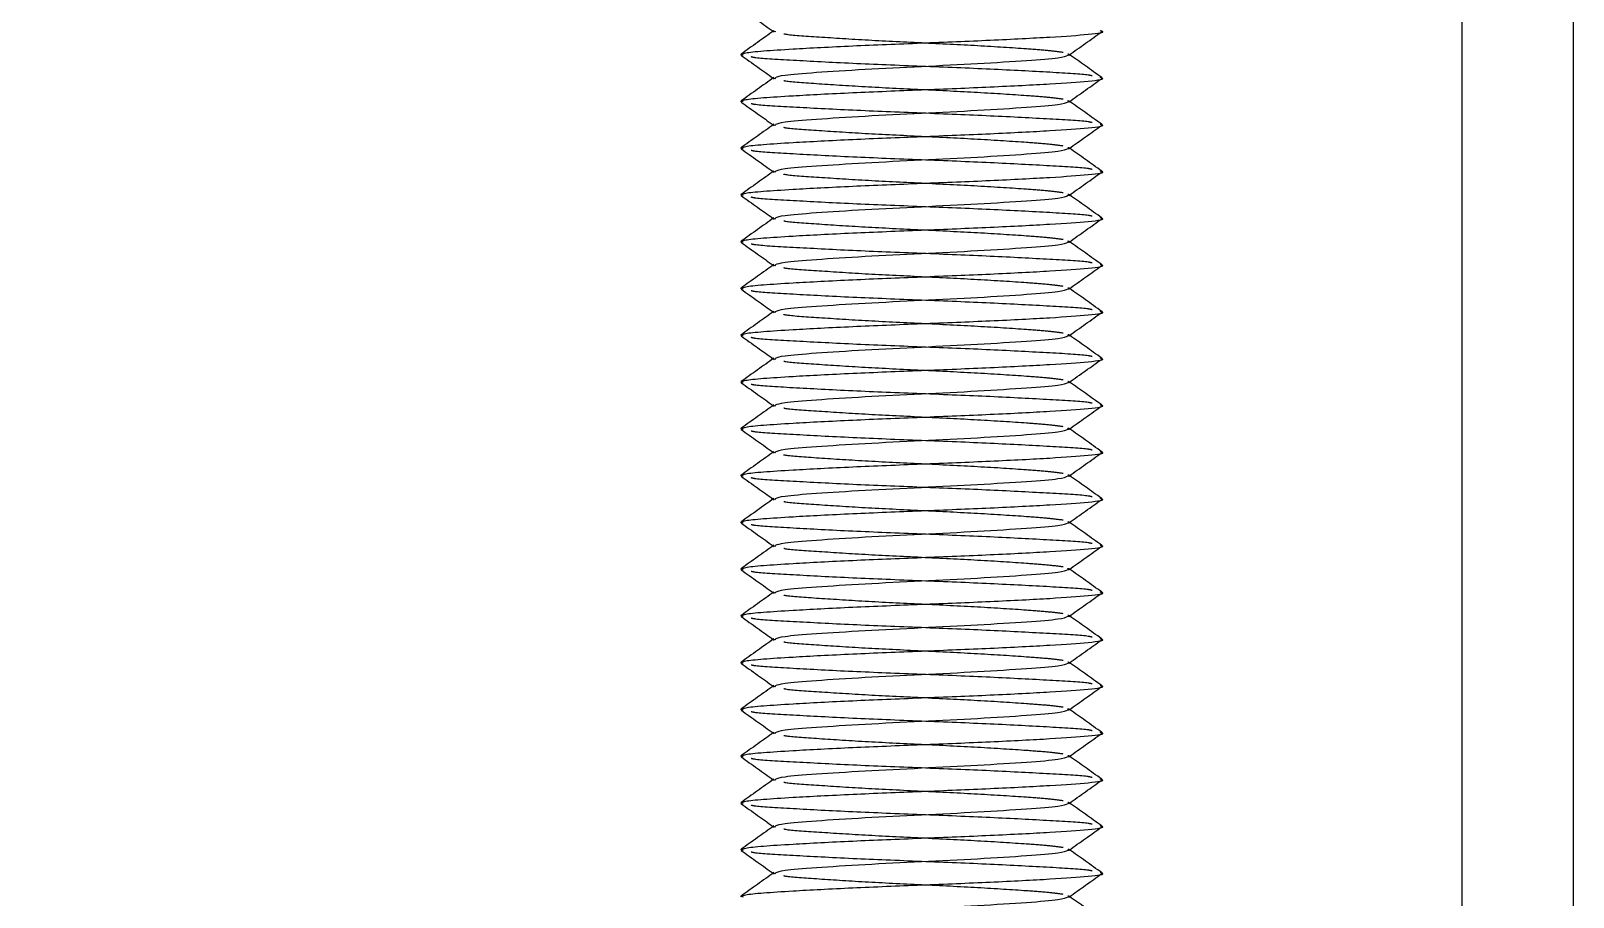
# Model space of a CAD drawing. Header units: metres. Extents: x 0 to 63075, y 0 to 44550.
# Drawn here: x 14254.1 to 14320, y 24867.8 to 24904.9 of the extents above; entities that cross this region are included whole.
import ezdxf

# ---------------------------------------------------------------- set-up
doc = ezdxf.new("R2010")
doc.units = ezdxf.units.M
doc.header["$LTSCALE"] = 75
doc.linetypes.add('HIDDEN2', pattern=[4.7625, 3.175, -1.5875])
for name, color, linetype in [('SDM', 7, 'Continuous'), ('SL1', 8, 'Continuous'), ('SL4', 4, 'Continuous'), ('ST1', 7, 'HIDDEN2')]:
    doc.layers.add(name, color=color, linetype=linetype)

# ---------------------------------------------------------------- blocks, each defined once
blk = doc.blocks.new('A$C29c634ac')
at = {"layer": 'SL1'}
for centre, start_param, end_param in [((6214.183, 2446.586), 4.71239, 6.283185), ((6222.004, 2446.586), 4.712389, 6.283185), ((6222.004, 2446.586), 4.71239, 6.283185), ((6229.827, 2446.586), 4.712389, 7.118354)]:
    blk.add_ellipse(centre, major_axis=(0, -241.3), ratio=0.965926, start_param=start_param, end_param=end_param, dxfattribs=at)
blk = doc.blocks.new('A$Ca53c419a')
at = {"layer": 'SL4'}
for p, q in [((438.046, 526.485), (438.069, 526.592)), ((440.046, 526.485), (440.069, 526.592)), ((442.046, 526.485), (442.069, 526.592)), ((444.046, 526.485), (444.069, 526.592)), ((446.046, 526.485), (446.069, 526.592)), ((448.046, 526.485), (448.069, 526.592)), ((450.046, 526.485), (450.069, 526.592)), ((452.046, 526.485), (452.069, 526.592)), ((454.046, 526.485), (454.069, 526.592)), ((456.046, 526.485), (456.069, 526.592)), ((458.046, 526.485), (458.069, 526.592)), ((460.046, 526.485), (460.069, 526.592)), ((462.046, 526.485), (462.069, 526.592)), ((464.046, 526.485), (464.069, 526.592)), ((466.046, 526.485), (466.069, 526.592)), ((468.046, 526.485), (468.069, 526.592)), ((470.046, 526.485), (470.069, 526.592)), ((472.046, 526.485), (472.069, 526.592)), ((474.046, 526.485), (474.069, 526.592)), ((1004.763, 495.765), (54.76, 495.765))]:
    blk.add_line(p, q, dxfattribs=at)
for points, knots in [([(439.093, 525.169), (438.926, 525.404), (438.591, 525.873), (438.257, 526.342), (438.09, 526.577)], [0, 0, 0, 0, 0.499958, 1, 1, 1, 1]), ([(438.09, 526.534), (438.109, 526.499), (438.159, 526.411), (438.231, 525.682), (438.325, 524.228), (438.448, 521.902), (438.569, 518.864), (438.689, 515.832), (438.825, 513.243), (438.938, 511.611), (439.032, 510.937), (439.082, 511.195), (439.088, 511.229)], [0, 0, 0, 0, 0.055573, 0.142553, 0.229074, 0.356478, 0.480628, 0.604778, 0.732181, 0.854555, 0.980855, 1, 1, 1, 1]), ([(440.045, 526.574), (439.878, 526.339), (439.552, 525.882), (439.227, 525.425), (439.069, 525.203)], [0, 0, 0, 0, 0.514473, 1, 1, 1, 1]), ([(441.093, 525.169), (440.926, 525.404), (440.591, 525.873), (440.257, 526.342), (440.09, 526.577)], [0, 0, 0, 0, 0.4999583, 1, 1, 1, 1]), ([(440.09, 526.534), (440.109, 526.499), (440.159, 526.411), (440.231, 525.682), (440.325, 524.228), (440.448, 521.902), (440.569, 518.864), (440.689, 515.832), (440.825, 513.243), (440.938, 511.611), (441.032, 510.937), (441.082, 511.195), (441.088, 511.229)], [0, 0, 0, 0, 0.055573, 0.142553, 0.229074, 0.356478, 0.480628, 0.604778, 0.732181, 0.854555, 0.980855, 1, 1, 1, 1]), ([(442.045, 526.574), (441.878, 526.339), (441.552, 525.882), (441.227, 525.425), (441.069, 525.203)], [0, 0, 0, 0, 0.514473, 1, 1, 1, 1]), ([(443.093, 525.169), (442.926, 525.404), (442.591, 525.873), (442.257, 526.342), (442.09, 526.577)], [0, 0, 0, 0, 0.499958, 1, 1, 1, 1]), ([(442.09, 526.534), (442.109, 526.499), (442.159, 526.411), (442.231, 525.682), (442.325, 524.228), (442.448, 521.902), (442.569, 518.864), (442.689, 515.832), (442.825, 513.243), (442.938, 511.611), (443.032, 510.937), (443.082, 511.195), (443.088, 511.229)], [0, 0, 0, 0, 0.055573, 0.142553, 0.229074, 0.356478, 0.480628, 0.604778, 0.732181, 0.854555, 0.980855, 1, 1, 1, 1]), ([(444.045, 526.574), (443.878, 526.339), (443.552, 525.882), (443.227, 525.425), (443.069, 525.203)], [0, 0, 0, 0, 0.514473, 1, 1, 1, 1]), ([(445.093, 525.169), (444.926, 525.404), (444.591, 525.873), (444.257, 526.342), (444.09, 526.577)], [0, 0, 0, 0, 0.499958, 1, 1, 1, 1]), ([(444.09, 526.534), (444.109, 526.499), (444.159, 526.411), (444.231, 525.682), (444.325, 524.228), (444.448, 521.902), (444.569, 518.864), (444.689, 515.832), (444.825, 513.243), (444.938, 511.611), (445.032, 510.937), (445.082, 511.195), (445.088, 511.229)], [0, 0, 0, 0, 0.0555734, 0.1425526, 0.2290743, 0.3564777, 0.4806278, 0.604778, 0.7321813, 0.8545546, 0.980855, 1, 1, 1, 1]), ([(446.045, 526.574), (445.878, 526.339), (445.552, 525.882), (445.227, 525.425), (445.069, 525.203)], [0, 0, 0, 0, 0.5144734, 1, 1, 1, 1]), ([(447.093, 525.169), (446.926, 525.404), (446.591, 525.873), (446.257, 526.342), (446.09, 526.577)], [0, 0, 0, 0, 0.4999583, 1, 1, 1, 1]), ([(446.09, 526.534), (446.109, 526.499), (446.159, 526.411), (446.231, 525.682), (446.325, 524.228), (446.448, 521.902), (446.569, 518.864), (446.689, 515.832), (446.825, 513.243), (446.938, 511.611), (447.032, 510.937), (447.082, 511.195), (447.088, 511.229)], [0, 0, 0, 0, 0.055573, 0.142553, 0.229074, 0.356478, 0.480628, 0.604778, 0.732181, 0.854555, 0.980855, 1, 1, 1, 1]), ([(448.045, 526.574), (447.878, 526.339), (447.552, 525.882), (447.227, 525.425), (447.069, 525.203)], [0, 0, 0, 0, 0.514473, 1, 1, 1, 1]), ([(449.093, 525.169), (448.926, 525.404), (448.591, 525.873), (448.257, 526.342), (448.09, 526.577)], [0, 0, 0, 0, 0.499958, 1, 1, 1, 1]), ([(448.09, 526.534), (448.109, 526.499), (448.159, 526.411), (448.231, 525.682), (448.325, 524.228), (448.448, 521.902), (448.569, 518.864), (448.689, 515.832), (448.825, 513.243), (448.938, 511.611), (449.032, 510.937), (449.082, 511.195), (449.088, 511.229)], [0, 0, 0, 0, 0.055573, 0.142553, 0.229074, 0.356478, 0.480628, 0.604778, 0.732181, 0.854555, 0.980855, 1, 1, 1, 1]), ([(450.045, 526.574), (449.878, 526.339), (449.552, 525.882), (449.227, 525.425), (449.069, 525.203)], [0, 0, 0, 0, 0.514473, 1, 1, 1, 1]), ([(451.093, 525.169), (450.926, 525.404), (450.591, 525.873), (450.257, 526.342), (450.09, 526.577)], [0, 0, 0, 0, 0.499958, 1, 1, 1, 1]), ([(450.09, 526.534), (450.109, 526.499), (450.159, 526.411), (450.231, 525.682), (450.325, 524.228), (450.448, 521.902), (450.569, 518.864), (450.689, 515.832), (450.825, 513.243), (450.938, 511.611), (451.032, 510.937), (451.082, 511.195), (451.088, 511.229)], [0, 0, 0, 0, 0.055573, 0.142553, 0.229074, 0.356478, 0.480628, 0.604778, 0.732181, 0.854555, 0.980855, 1, 1, 1, 1]), ([(452.045, 526.574), (451.878, 526.339), (451.552, 525.882), (451.227, 525.425), (451.069, 525.203)], [0, 0, 0, 0, 0.514473, 1, 1, 1, 1]), ([(453.093, 525.169), (452.926, 525.404), (452.591, 525.873), (452.257, 526.342), (452.09, 526.577)], [0, 0, 0, 0, 0.499958, 1, 1, 1, 1]), ([(452.09, 526.534), (452.109, 526.499), (452.159, 526.411), (452.231, 525.682), (452.325, 524.228), (452.448, 521.902), (452.569, 518.864), (452.689, 515.832), (452.825, 513.243), (452.938, 511.611), (453.032, 510.937), (453.082, 511.195), (453.088, 511.229)], [0, 0, 0, 0, 0.0555734, 0.1425526, 0.2290743, 0.3564777, 0.4806278, 0.604778, 0.7321813, 0.8545546, 0.980855, 1, 1, 1, 1]), ([(454.045, 526.574), (453.878, 526.339), (453.552, 525.882), (453.227, 525.425), (453.069, 525.203)], [0, 0, 0, 0, 0.514473, 1, 1, 1, 1]), ([(455.093, 525.169), (454.926, 525.404), (454.591, 525.873), (454.257, 526.342), (454.09, 526.577)], [0, 0, 0, 0, 0.499958, 1, 1, 1, 1]), ([(454.09, 526.534), (454.109, 526.499), (454.159, 526.411), (454.231, 525.682), (454.325, 524.228), (454.448, 521.902), (454.569, 518.864), (454.689, 515.832), (454.825, 513.243), (454.938, 511.611), (455.032, 510.937), (455.082, 511.195), (455.088, 511.229)], [0, 0, 0, 0, 0.055573, 0.142553, 0.229074, 0.356478, 0.480628, 0.604778, 0.732181, 0.854555, 0.980855, 1, 1, 1, 1]), ([(456.045, 526.574), (455.878, 526.339), (455.552, 525.882), (455.227, 525.425), (455.069, 525.203)], [0, 0, 0, 0, 0.514473, 1, 1, 1, 1]), ([(457.093, 525.169), (456.926, 525.404), (456.591, 525.873), (456.257, 526.342), (456.09, 526.577)], [0, 0, 0, 0, 0.499958, 1, 1, 1, 1]), ([(456.09, 526.534), (456.109, 526.499), (456.159, 526.411), (456.231, 525.682), (456.325, 524.228), (456.448, 521.902), (456.569, 518.864), (456.689, 515.832), (456.825, 513.243), (456.938, 511.611), (457.032, 510.937), (457.082, 511.195), (457.088, 511.229)], [0, 0, 0, 0, 0.055573, 0.142553, 0.229074, 0.356478, 0.480628, 0.604778, 0.732181, 0.854555, 0.980855, 1, 1, 1, 1]), ([(458.045, 526.574), (457.878, 526.339), (457.552, 525.882), (457.227, 525.425), (457.069, 525.203)], [0, 0, 0, 0, 0.514473, 1, 1, 1, 1]), ([(459.093, 525.169), (458.926, 525.404), (458.591, 525.873), (458.257, 526.342), (458.09, 526.577)], [0, 0, 0, 0, 0.499958, 1, 1, 1, 1]), ([(458.09, 526.534), (458.109, 526.499), (458.159, 526.411), (458.231, 525.682), (458.325, 524.228), (458.448, 521.902), (458.569, 518.864), (458.689, 515.832), (458.825, 513.243), (458.938, 511.611), (459.032, 510.937), (459.082, 511.195), (459.088, 511.229)], [0, 0, 0, 0, 0.055573, 0.142553, 0.229074, 0.356478, 0.480628, 0.604778, 0.732181, 0.854555, 0.980855, 1, 1, 1, 1]), ([(460.045, 526.574), (459.878, 526.339), (459.552, 525.882), (459.227, 525.425), (459.069, 525.203)], [0, 0, 0, 0, 0.5144734, 1, 1, 1, 1]), ([(461.093, 525.169), (460.926, 525.404), (460.591, 525.873), (460.257, 526.342), (460.09, 526.577)], [0, 0, 0, 0, 0.499958, 1, 1, 1, 1]), ([(460.09, 526.534), (460.109, 526.499), (460.159, 526.411), (460.231, 525.682), (460.325, 524.228), (460.448, 521.902), (460.569, 518.864), (460.689, 515.832), (460.825, 513.243), (460.938, 511.611), (461.032, 510.937), (461.082, 511.195), (461.088, 511.229)], [0, 0, 0, 0, 0.055573, 0.142553, 0.229074, 0.356478, 0.480628, 0.604778, 0.732181, 0.854555, 0.980855, 1, 1, 1, 1]), ([(462.045, 526.574), (461.878, 526.339), (461.552, 525.882), (461.227, 525.425), (461.069, 525.203)], [0, 0, 0, 0, 0.5144734, 1, 1, 1, 1]), ([(463.093, 525.169), (462.926, 525.404), (462.591, 525.873), (462.257, 526.342), (462.09, 526.577)], [0, 0, 0, 0, 0.499958, 1, 1, 1, 1]), ([(462.09, 526.534), (462.109, 526.499), (462.159, 526.411), (462.231, 525.682), (462.325, 524.228), (462.448, 521.902), (462.569, 518.864), (462.689, 515.832), (462.825, 513.243), (462.938, 511.611), (463.032, 510.937), (463.082, 511.195), (463.088, 511.229)], [0, 0, 0, 0, 0.055573, 0.142553, 0.229074, 0.356478, 0.480628, 0.604778, 0.732181, 0.854555, 0.980855, 1, 1, 1, 1]), ([(464.045, 526.574), (463.878, 526.339), (463.552, 525.882), (463.227, 525.425), (463.069, 525.203)], [0, 0, 0, 0, 0.514473, 1, 1, 1, 1]), ([(465.093, 525.169), (464.926, 525.404), (464.591, 525.873), (464.257, 526.342), (464.09, 526.577)], [0, 0, 0, 0, 0.499958, 1, 1, 1, 1]), ([(464.09, 526.534), (464.109, 526.499), (464.159, 526.411), (464.231, 525.682), (464.325, 524.228), (464.448, 521.902), (464.569, 518.864), (464.689, 515.832), (464.825, 513.243), (464.938, 511.611), (465.032, 510.937), (465.082, 511.195), (465.088, 511.229)], [0, 0, 0, 0, 0.055573, 0.142553, 0.229074, 0.356478, 0.480628, 0.604778, 0.732181, 0.854555, 0.980855, 1, 1, 1, 1]), ([(466.045, 526.574), (465.878, 526.339), (465.552, 525.882), (465.227, 525.425), (465.069, 525.203)], [0, 0, 0, 0, 0.514473, 1, 1, 1, 1]), ([(467.093, 525.169), (466.926, 525.404), (466.591, 525.873), (466.257, 526.342), (466.09, 526.577)], [0, 0, 0, 0, 0.499958, 1, 1, 1, 1]), ([(466.09, 526.534), (466.109, 526.499), (466.159, 526.411), (466.231, 525.682), (466.325, 524.228), (466.448, 521.902), (466.569, 518.864), (466.689, 515.832), (466.825, 513.243), (466.938, 511.611), (467.032, 510.937), (467.082, 511.195), (467.088, 511.229)], [0, 0, 0, 0, 0.055573, 0.142553, 0.229074, 0.356478, 0.480628, 0.604778, 0.732181, 0.854555, 0.980855, 1, 1, 1, 1]), ([(468.045, 526.574), (467.878, 526.339), (467.552, 525.882), (467.227, 525.425), (467.069, 525.203)], [0, 0, 0, 0, 0.514473, 1, 1, 1, 1]), ([(469.093, 525.169), (468.926, 525.404), (468.591, 525.873), (468.257, 526.342), (468.09, 526.577)], [0, 0, 0, 0, 0.499958, 1, 1, 1, 1]), ([(468.09, 526.534), (468.109, 526.499), (468.159, 526.411), (468.231, 525.682), (468.325, 524.228), (468.448, 521.902), (468.569, 518.864), (468.689, 515.832), (468.825, 513.243), (468.938, 511.611), (469.032, 510.937), (469.082, 511.195), (469.088, 511.229)], [0, 0, 0, 0, 0.0555734, 0.1425526, 0.2290743, 0.3564777, 0.4806278, 0.604778, 0.7321813, 0.8545546, 0.980855, 1, 1, 1, 1]), ([(470.045, 526.574), (469.878, 526.339), (469.552, 525.882), (469.227, 525.425), (469.069, 525.203)], [0, 0, 0, 0, 0.514473, 1, 1, 1, 1]), ([(471.093, 525.169), (470.926, 525.404), (470.591, 525.873), (470.257, 526.342), (470.09, 526.577)], [0, 0, 0, 0, 0.499958, 1, 1, 1, 1]), ([(470.09, 526.534), (470.109, 526.499), (470.159, 526.411), (470.231, 525.682), (470.325, 524.228), (470.448, 521.902), (470.569, 518.864), (470.689, 515.832), (470.825, 513.243), (470.938, 511.611), (471.032, 510.937), (471.082, 511.195), (471.088, 511.229)], [0, 0, 0, 0, 0.055573, 0.142553, 0.229074, 0.356478, 0.480628, 0.604778, 0.732181, 0.854555, 0.980855, 1, 1, 1, 1]), ([(472.045, 526.574), (471.878, 526.339), (471.552, 525.882), (471.227, 525.425), (471.069, 525.203)], [0, 0, 0, 0, 0.514473, 1, 1, 1, 1]), ([(473.093, 525.169), (472.926, 525.404), (472.591, 525.873), (472.257, 526.342), (472.09, 526.577)], [0, 0, 0, 0, 0.499958, 1, 1, 1, 1]), ([(472.09, 526.534), (472.109, 526.499), (472.159, 526.411), (472.231, 525.682), (472.325, 524.228), (472.448, 521.902), (472.569, 518.864), (472.689, 515.832), (472.825, 513.243), (472.938, 511.611), (473.032, 510.937), (473.082, 511.195), (473.088, 511.229)], [0, 0, 0, 0, 0.055573, 0.142553, 0.229074, 0.356478, 0.480628, 0.604778, 0.732181, 0.854555, 0.980855, 1, 1, 1, 1]), ([(474.045, 526.574), (473.878, 526.339), (473.552, 525.882), (473.227, 525.425), (473.069, 525.203)], [0, 0, 0, 0, 0.514473, 1, 1, 1, 1]), ([(475.093, 525.169), (474.926, 525.404), (474.591, 525.873), (474.257, 526.342), (474.09, 526.577)], [0, 0, 0, 0, 0.499958, 1, 1, 1, 1]), ([(474.09, 526.534), (474.109, 526.499), (474.159, 526.411), (474.231, 525.682), (474.325, 524.228), (474.448, 521.902), (474.569, 518.864), (474.689, 515.832), (474.825, 513.243), (474.938, 511.611), (475.032, 510.937), (475.082, 511.195), (475.088, 511.229)], [0, 0, 0, 0, 0.055573, 0.142553, 0.229074, 0.356478, 0.480628, 0.604778, 0.732181, 0.854555, 0.980855, 1, 1, 1, 1]), ([(476.045, 526.574), (475.878, 526.339), (475.552, 525.882), (475.227, 525.425), (475.069, 525.203)], [0, 0, 0, 0, 0.5144734, 1, 1, 1, 1]), ([(437.092, 525.098), (437.128, 525.013), (437.206, 524.829), (437.312, 523.431), (437.448, 521.355), (437.569, 518.865), (437.689, 516.376), (437.825, 514.297), (437.934, 512.873), (438.015, 512.687), (438.055, 512.597)], [0, 0, 0, 0, 0.107376, 0.234332, 0.366515, 0.495318, 0.62412, 0.756304, 0.883259, 1, 1, 1, 1]), ([(439.092, 525.098), (439.128, 525.013), (439.206, 524.829), (439.312, 523.431), (439.448, 521.355), (439.569, 518.865), (439.689, 516.376), (439.825, 514.297), (439.934, 512.873), (440.015, 512.687), (440.055, 512.597)], [0, 0, 0, 0, 0.107376, 0.234332, 0.366515, 0.495318, 0.62412, 0.756304, 0.883259, 1, 1, 1, 1]), ([(441.092, 525.098), (441.128, 525.013), (441.206, 524.829), (441.312, 523.431), (441.448, 521.355), (441.569, 518.865), (441.689, 516.376), (441.825, 514.297), (441.934, 512.873), (442.015, 512.687), (442.055, 512.597)], [0, 0, 0, 0, 0.107376, 0.234332, 0.366515, 0.495318, 0.62412, 0.756304, 0.883259, 1, 1, 1, 1]), ([(443.092, 525.098), (443.128, 525.013), (443.206, 524.829), (443.312, 523.431), (443.448, 521.355), (443.569, 518.865), (443.689, 516.376), (443.825, 514.297), (443.934, 512.873), (444.015, 512.687), (444.055, 512.597)], [0, 0, 0, 0, 0.107376, 0.234332, 0.366515, 0.495318, 0.62412, 0.756304, 0.883259, 1, 1, 1, 1]), ([(445.092, 525.098), (445.128, 525.013), (445.206, 524.829), (445.312, 523.431), (445.448, 521.355), (445.569, 518.865), (445.689, 516.376), (445.825, 514.297), (445.934, 512.873), (446.015, 512.687), (446.055, 512.597)], [0, 0, 0, 0, 0.107376, 0.234332, 0.366515, 0.495318, 0.62412, 0.756304, 0.883259, 1, 1, 1, 1]), ([(447.092, 525.098), (447.128, 525.013), (447.206, 524.829), (447.312, 523.431), (447.448, 521.355), (447.569, 518.865), (447.689, 516.376), (447.825, 514.297), (447.934, 512.873), (448.015, 512.687), (448.055, 512.597)], [0, 0, 0, 0, 0.107376, 0.234332, 0.366515, 0.495318, 0.62412, 0.756304, 0.883259, 1, 1, 1, 1]), ([(449.092, 525.098), (449.128, 525.013), (449.206, 524.829), (449.312, 523.431), (449.448, 521.355), (449.569, 518.865), (449.689, 516.376), (449.825, 514.297), (449.934, 512.873), (450.015, 512.687), (450.055, 512.597)], [0, 0, 0, 0, 0.107376, 0.234332, 0.366515, 0.495318, 0.62412, 0.756304, 0.883259, 1, 1, 1, 1]), ([(451.092, 525.098), (451.128, 525.013), (451.206, 524.829), (451.312, 523.431), (451.448, 521.355), (451.569, 518.865), (451.689, 516.376), (451.825, 514.297), (451.934, 512.873), (452.015, 512.687), (452.055, 512.597)], [0, 0, 0, 0, 0.107376, 0.234332, 0.366515, 0.495318, 0.62412, 0.756304, 0.883259, 1, 1, 1, 1]), ([(453.092, 525.098), (453.128, 525.013), (453.206, 524.829), (453.312, 523.431), (453.448, 521.355), (453.569, 518.865), (453.689, 516.376), (453.825, 514.297), (453.934, 512.873), (454.015, 512.687), (454.055, 512.597)], [0, 0, 0, 0, 0.107376, 0.234332, 0.366515, 0.495318, 0.62412, 0.756304, 0.883259, 1, 1, 1, 1]), ([(455.092, 525.098), (455.128, 525.013), (455.206, 524.829), (455.312, 523.431), (455.448, 521.355), (455.569, 518.865), (455.689, 516.376), (455.825, 514.297), (455.934, 512.873), (456.015, 512.687), (456.055, 512.597)], [0, 0, 0, 0, 0.107376, 0.234332, 0.366515, 0.495318, 0.62412, 0.756304, 0.883259, 1, 1, 1, 1]), ([(457.092, 525.098), (457.128, 525.013), (457.206, 524.829), (457.312, 523.431), (457.448, 521.355), (457.569, 518.865), (457.689, 516.376), (457.825, 514.297), (457.934, 512.873), (458.015, 512.687), (458.055, 512.597)], [0, 0, 0, 0, 0.107376, 0.234332, 0.366515, 0.495318, 0.62412, 0.756304, 0.883259, 1, 1, 1, 1]), ([(459.092, 525.098), (459.128, 525.013), (459.206, 524.829), (459.312, 523.431), (459.448, 521.355), (459.569, 518.865), (459.689, 516.376), (459.825, 514.297), (459.934, 512.873), (460.015, 512.687), (460.055, 512.597)], [0, 0, 0, 0, 0.107376, 0.234332, 0.366515, 0.495318, 0.62412, 0.756304, 0.883259, 1, 1, 1, 1]), ([(461.092, 525.098), (461.128, 525.013), (461.206, 524.829), (461.312, 523.431), (461.448, 521.355), (461.569, 518.865), (461.689, 516.376), (461.825, 514.297), (461.934, 512.873), (462.015, 512.687), (462.055, 512.597)], [0, 0, 0, 0, 0.107376, 0.234332, 0.366515, 0.495318, 0.62412, 0.756304, 0.883259, 1, 1, 1, 1]), ([(463.092, 525.098), (463.128, 525.013), (463.206, 524.829), (463.312, 523.431), (463.448, 521.355), (463.569, 518.865), (463.689, 516.376), (463.825, 514.297), (463.934, 512.873), (464.015, 512.687), (464.055, 512.597)], [0, 0, 0, 0, 0.107376, 0.234332, 0.366515, 0.495318, 0.62412, 0.756304, 0.883259, 1, 1, 1, 1]), ([(465.092, 525.098), (465.128, 525.013), (465.206, 524.829), (465.312, 523.431), (465.448, 521.355), (465.569, 518.865), (465.689, 516.376), (465.825, 514.297), (465.934, 512.873), (466.015, 512.687), (466.055, 512.597)], [0, 0, 0, 0, 0.107376, 0.234332, 0.366515, 0.495318, 0.62412, 0.756304, 0.883259, 1, 1, 1, 1]), ([(467.092, 525.098), (467.128, 525.013), (467.206, 524.829), (467.312, 523.431), (467.448, 521.355), (467.569, 518.865), (467.689, 516.376), (467.825, 514.297), (467.934, 512.873), (468.015, 512.687), (468.055, 512.597)], [0, 0, 0, 0, 0.107376, 0.234332, 0.366515, 0.495318, 0.62412, 0.756304, 0.883259, 1, 1, 1, 1]), ([(469.092, 525.098), (469.128, 525.013), (469.206, 524.829), (469.312, 523.431), (469.448, 521.355), (469.569, 518.865), (469.689, 516.376), (469.825, 514.297), (469.934, 512.873), (470.015, 512.687), (470.055, 512.597)], [0, 0, 0, 0, 0.107376, 0.234332, 0.366515, 0.495318, 0.62412, 0.756304, 0.883259, 1, 1, 1, 1]), ([(471.092, 525.098), (471.128, 525.013), (471.206, 524.829), (471.312, 523.431), (471.448, 521.355), (471.569, 518.865), (471.689, 516.376), (471.825, 514.297), (471.934, 512.873), (472.015, 512.687), (472.055, 512.597)], [0, 0, 0, 0, 0.107376, 0.234332, 0.366515, 0.495318, 0.62412, 0.756304, 0.883259, 1, 1, 1, 1]), ([(473.092, 525.098), (473.128, 525.013), (473.206, 524.829), (473.312, 523.431), (473.448, 521.355), (473.569, 518.865), (473.689, 516.376), (473.825, 514.297), (473.934, 512.873), (474.015, 512.687), (474.055, 512.597)], [0, 0, 0, 0, 0.107376, 0.234332, 0.366515, 0.495318, 0.62412, 0.756304, 0.883259, 1, 1, 1, 1]), ([(437.088, 511.151), (437.256, 511.386), (437.583, 511.845), (437.91, 512.304), (438.069, 512.528)], [0, 0, 0, 0, 0.512177, 1, 1, 1, 1]), ([(438.053, 512.55), (438.221, 512.316), (438.555, 511.847), (438.889, 511.377), (439.056, 511.143)], [0, 0, 0, 0, 0.499967, 1, 1, 1, 1]), ([(439.088, 511.151), (439.256, 511.386), (439.583, 511.845), (439.91, 512.304), (440.069, 512.528)], [0, 0, 0, 0, 0.512177, 1, 1, 1, 1]), ([(440.053, 512.55), (440.221, 512.316), (440.555, 511.847), (440.889, 511.377), (441.056, 511.143)], [0, 0, 0, 0, 0.4999673, 1, 1, 1, 1]), ([(441.088, 511.151), (441.256, 511.386), (441.583, 511.845), (441.91, 512.304), (442.069, 512.528)], [0, 0, 0, 0, 0.512177, 1, 1, 1, 1]), ([(442.053, 512.55), (442.221, 512.316), (442.555, 511.847), (442.889, 511.377), (443.056, 511.143)], [0, 0, 0, 0, 0.499967, 1, 1, 1, 1]), ([(443.088, 511.151), (443.256, 511.386), (443.583, 511.845), (443.91, 512.304), (444.069, 512.528)], [0, 0, 0, 0, 0.512177, 1, 1, 1, 1]), ([(444.053, 512.55), (444.221, 512.316), (444.555, 511.847), (444.889, 511.377), (445.056, 511.143)], [0, 0, 0, 0, 0.499967, 1, 1, 1, 1]), ([(445.088, 511.151), (445.256, 511.386), (445.583, 511.845), (445.91, 512.304), (446.069, 512.528)], [0, 0, 0, 0, 0.512177, 1, 1, 1, 1]), ([(446.053, 512.55), (446.221, 512.316), (446.555, 511.847), (446.889, 511.377), (447.056, 511.143)], [0, 0, 0, 0, 0.499967, 1, 1, 1, 1]), ([(447.088, 511.151), (447.256, 511.386), (447.583, 511.845), (447.91, 512.304), (448.069, 512.528)], [0, 0, 0, 0, 0.512177, 1, 1, 1, 1]), ([(448.053, 512.55), (448.221, 512.316), (448.555, 511.847), (448.889, 511.377), (449.056, 511.143)], [0, 0, 0, 0, 0.499967, 1, 1, 1, 1]), ([(449.088, 511.151), (449.256, 511.386), (449.583, 511.845), (449.91, 512.304), (450.069, 512.528)], [0, 0, 0, 0, 0.5121768, 1, 1, 1, 1]), ([(450.053, 512.55), (450.221, 512.316), (450.555, 511.847), (450.889, 511.377), (451.056, 511.143)], [0, 0, 0, 0, 0.4999673, 1, 1, 1, 1]), ([(451.088, 511.151), (451.256, 511.386), (451.583, 511.845), (451.91, 512.304), (452.069, 512.528)], [0, 0, 0, 0, 0.512177, 1, 1, 1, 1]), ([(452.053, 512.55), (452.221, 512.316), (452.555, 511.847), (452.889, 511.377), (453.056, 511.143)], [0, 0, 0, 0, 0.499967, 1, 1, 1, 1]), ([(453.088, 511.151), (453.256, 511.386), (453.583, 511.845), (453.91, 512.304), (454.069, 512.528)], [0, 0, 0, 0, 0.5121768, 1, 1, 1, 1]), ([(454.053, 512.55), (454.221, 512.316), (454.555, 511.847), (454.889, 511.377), (455.056, 511.143)], [0, 0, 0, 0, 0.499967, 1, 1, 1, 1]), ([(455.088, 511.151), (455.256, 511.386), (455.583, 511.845), (455.91, 512.304), (456.069, 512.528)], [0, 0, 0, 0, 0.512177, 1, 1, 1, 1]), ([(456.053, 512.55), (456.221, 512.316), (456.555, 511.847), (456.889, 511.377), (457.056, 511.143)], [0, 0, 0, 0, 0.499967, 1, 1, 1, 1]), ([(457.088, 511.151), (457.256, 511.386), (457.583, 511.845), (457.91, 512.304), (458.069, 512.528)], [0, 0, 0, 0, 0.5121768, 1, 1, 1, 1]), ([(458.053, 512.55), (458.221, 512.316), (458.555, 511.847), (458.889, 511.377), (459.056, 511.143)], [0, 0, 0, 0, 0.499967, 1, 1, 1, 1]), ([(459.088, 511.151), (459.256, 511.386), (459.583, 511.845), (459.91, 512.304), (460.069, 512.528)], [0, 0, 0, 0, 0.512177, 1, 1, 1, 1]), ([(460.053, 512.55), (460.221, 512.316), (460.555, 511.847), (460.889, 511.377), (461.056, 511.143)], [0, 0, 0, 0, 0.499967, 1, 1, 1, 1]), ([(461.088, 511.151), (461.256, 511.386), (461.583, 511.845), (461.91, 512.304), (462.069, 512.528)], [0, 0, 0, 0, 0.512177, 1, 1, 1, 1]), ([(462.053, 512.55), (462.221, 512.316), (462.555, 511.847), (462.889, 511.377), (463.056, 511.143)], [0, 0, 0, 0, 0.4999673, 1, 1, 1, 1]), ([(463.088, 511.151), (463.256, 511.386), (463.583, 511.845), (463.91, 512.304), (464.069, 512.528)], [0, 0, 0, 0, 0.512177, 1, 1, 1, 1]), ([(464.053, 512.55), (464.221, 512.316), (464.555, 511.847), (464.889, 511.377), (465.056, 511.143)], [0, 0, 0, 0, 0.499967, 1, 1, 1, 1]), ([(465.088, 511.151), (465.256, 511.386), (465.583, 511.845), (465.91, 512.304), (466.069, 512.528)], [0, 0, 0, 0, 0.512177, 1, 1, 1, 1]), ([(466.053, 512.55), (466.221, 512.316), (466.555, 511.847), (466.889, 511.377), (467.056, 511.143)], [0, 0, 0, 0, 0.499967, 1, 1, 1, 1]), ([(467.088, 511.151), (467.256, 511.386), (467.583, 511.845), (467.91, 512.304), (468.069, 512.528)], [0, 0, 0, 0, 0.512177, 1, 1, 1, 1]), ([(468.053, 512.55), (468.221, 512.316), (468.555, 511.847), (468.889, 511.377), (469.056, 511.143)], [0, 0, 0, 0, 0.499967, 1, 1, 1, 1]), ([(469.088, 511.151), (469.256, 511.386), (469.583, 511.845), (469.91, 512.304), (470.069, 512.528)], [0, 0, 0, 0, 0.512177, 1, 1, 1, 1]), ([(470.053, 512.55), (470.221, 512.316), (470.555, 511.847), (470.889, 511.377), (471.056, 511.143)], [0, 0, 0, 0, 0.499967, 1, 1, 1, 1]), ([(471.088, 511.151), (471.256, 511.386), (471.583, 511.845), (471.91, 512.304), (472.069, 512.528)], [0, 0, 0, 0, 0.512177, 1, 1, 1, 1]), ([(472.053, 512.55), (472.221, 512.316), (472.555, 511.847), (472.889, 511.377), (473.056, 511.143)], [0, 0, 0, 0, 0.4999673, 1, 1, 1, 1]), ([(473.088, 511.151), (473.256, 511.386), (473.583, 511.845), (473.91, 512.304), (474.069, 512.528)], [0, 0, 0, 0, 0.512177, 1, 1, 1, 1]), ([(474.053, 512.55), (474.221, 512.316), (474.555, 511.847), (474.889, 511.377), (475.056, 511.143)], [0, 0, 0, 0, 0.499967, 1, 1, 1, 1])]:
    blk.add_open_spline(points, degree=3, knots=knots, dxfattribs=at)
at = {"layer": 'ST1'}
for p, q in [((439.069, 525.203), (439.041, 525.164)), ((439.042, 525.085), (439.069, 525.186)), ((441.069, 525.203), (441.041, 525.164)), ((441.042, 525.085), (441.069, 525.186)), ((443.069, 525.203), (443.041, 525.164)), ((443.042, 525.085), (443.069, 525.186)), ((445.069, 525.203), (445.041, 525.164)), ((445.042, 525.085), (445.069, 525.186)), ((447.069, 525.203), (447.041, 525.164)), ((447.042, 525.085), (447.069, 525.186)), ((449.069, 525.203), (449.041, 525.164)), ((449.042, 525.085), (449.069, 525.186)), ((451.069, 525.203), (451.041, 525.164)), ((451.042, 525.085), (451.069, 525.186)), ((453.069, 525.203), (453.041, 525.164)), ((453.042, 525.085), (453.069, 525.186)), ((455.069, 525.203), (455.041, 525.164)), ((455.042, 525.085), (455.069, 525.186)), ((457.069, 525.203), (457.041, 525.164)), ((457.042, 525.085), (457.069, 525.186)), ((459.069, 525.203), (459.041, 525.164)), ((459.042, 525.085), (459.069, 525.186)), ((461.069, 525.203), (461.041, 525.164)), ((461.042, 525.085), (461.069, 525.186)), ((463.069, 525.203), (463.041, 525.164)), ((463.042, 525.085), (463.069, 525.186)), ((465.069, 525.203), (465.041, 525.164)), ((465.042, 525.085), (465.069, 525.186)), ((467.069, 525.203), (467.041, 525.164)), ((467.042, 525.085), (467.069, 525.186)), ((469.069, 525.203), (469.041, 525.164)), ((469.042, 525.085), (469.069, 525.186)), ((471.069, 525.203), (471.041, 525.164)), ((471.042, 525.085), (471.069, 525.186)), ((473.069, 525.203), (473.041, 525.164)), ((473.042, 525.085), (473.069, 525.186)), ((475.069, 525.203), (475.041, 525.164)), ((475.042, 525.085), (475.069, 525.186)), ((438.069, 512.528), (438.093, 512.561)), ((440.069, 512.528), (440.093, 512.561)), ((442.069, 512.528), (442.093, 512.561)), ((444.069, 512.528), (444.093, 512.561)), ((446.069, 512.528), (446.093, 512.561)), ((448.069, 512.528), (448.093, 512.561)), ((450.069, 512.528), (450.093, 512.561)), ((452.069, 512.528), (452.093, 512.561)), ((454.069, 512.528), (454.093, 512.561)), ((456.069, 512.528), (456.093, 512.561)), ((458.069, 512.528), (458.093, 512.561)), ((460.069, 512.528), (460.093, 512.561)), ((462.069, 512.528), (462.093, 512.561)), ((464.069, 512.528), (464.093, 512.561)), ((466.069, 512.528), (466.093, 512.561)), ((468.069, 512.528), (468.093, 512.561)), ((470.069, 512.528), (470.093, 512.561)), ((472.069, 512.528), (472.093, 512.561)), ((474.069, 512.528), (474.093, 512.561)), ((1004.763, 491.003), (4.763, 491.003))]:
    blk.add_line(p, q, dxfattribs=at)
for points, knots in [([(439.162, 511.571), (439.174, 511.616), (439.228, 511.819), (439.311, 513.318), (439.448, 515.813), (439.569, 518.865), (439.689, 521.918), (439.826, 524.409), (439.908, 525.9), (439.961, 526.102), (439.972, 526.143)], [0, 0, 0, 0, 0.043096, 0.193298, 0.349673, 0.502056, 0.654439, 0.810815, 0.961016, 1, 1, 1, 1]), ([(441.162, 511.571), (441.174, 511.616), (441.228, 511.819), (441.311, 513.318), (441.448, 515.813), (441.569, 518.865), (441.689, 521.918), (441.826, 524.409), (441.908, 525.9), (441.961, 526.102), (441.972, 526.143)], [0, 0, 0, 0, 0.0430959, 0.1932977, 0.3496734, 0.5020562, 0.6544389, 0.8108146, 0.9610164, 1, 1, 1, 1]), ([(443.162, 511.571), (443.174, 511.616), (443.228, 511.819), (443.311, 513.318), (443.448, 515.813), (443.569, 518.865), (443.689, 521.918), (443.826, 524.409), (443.908, 525.9), (443.961, 526.102), (443.972, 526.143)], [0, 0, 0, 0, 0.043096, 0.193298, 0.349673, 0.502056, 0.654439, 0.810815, 0.961016, 1, 1, 1, 1]), ([(445.162, 511.571), (445.174, 511.616), (445.228, 511.819), (445.311, 513.318), (445.448, 515.813), (445.569, 518.865), (445.689, 521.918), (445.826, 524.409), (445.908, 525.9), (445.961, 526.102), (445.972, 526.143)], [0, 0, 0, 0, 0.043096, 0.193298, 0.349673, 0.502056, 0.654439, 0.810815, 0.961016, 1, 1, 1, 1]), ([(447.162, 511.571), (447.174, 511.616), (447.228, 511.819), (447.311, 513.318), (447.448, 515.813), (447.569, 518.865), (447.689, 521.918), (447.826, 524.409), (447.908, 525.9), (447.961, 526.102), (447.972, 526.143)], [0, 0, 0, 0, 0.0430959, 0.1932977, 0.3496734, 0.5020562, 0.6544389, 0.8108146, 0.9610164, 1, 1, 1, 1]), ([(449.162, 511.571), (449.174, 511.616), (449.228, 511.819), (449.311, 513.318), (449.448, 515.813), (449.569, 518.865), (449.689, 521.918), (449.826, 524.409), (449.908, 525.9), (449.961, 526.102), (449.972, 526.143)], [0, 0, 0, 0, 0.043096, 0.193298, 0.349673, 0.502056, 0.654439, 0.810815, 0.961016, 1, 1, 1, 1]), ([(451.162, 511.571), (451.174, 511.616), (451.228, 511.819), (451.311, 513.318), (451.448, 515.813), (451.569, 518.865), (451.689, 521.918), (451.826, 524.409), (451.908, 525.9), (451.961, 526.102), (451.972, 526.143)], [0, 0, 0, 0, 0.043096, 0.193298, 0.349673, 0.502056, 0.654439, 0.810815, 0.961016, 1, 1, 1, 1]), ([(453.162, 511.571), (453.174, 511.616), (453.228, 511.819), (453.311, 513.318), (453.448, 515.813), (453.569, 518.865), (453.689, 521.918), (453.826, 524.409), (453.908, 525.9), (453.961, 526.102), (453.972, 526.143)], [0, 0, 0, 0, 0.043096, 0.193298, 0.349673, 0.502056, 0.654439, 0.810815, 0.961016, 1, 1, 1, 1]), ([(455.162, 511.571), (455.174, 511.616), (455.228, 511.819), (455.311, 513.318), (455.448, 515.813), (455.569, 518.865), (455.689, 521.918), (455.826, 524.409), (455.908, 525.9), (455.961, 526.102), (455.972, 526.143)], [0, 0, 0, 0, 0.043096, 0.193298, 0.349673, 0.502056, 0.654439, 0.810815, 0.961016, 1, 1, 1, 1]), ([(457.162, 511.571), (457.174, 511.616), (457.228, 511.819), (457.311, 513.318), (457.448, 515.813), (457.569, 518.865), (457.689, 521.918), (457.826, 524.409), (457.908, 525.9), (457.961, 526.102), (457.972, 526.143)], [0, 0, 0, 0, 0.0430959, 0.1932977, 0.3496734, 0.5020562, 0.6544389, 0.8108146, 0.9610164, 1, 1, 1, 1]), ([(459.162, 511.571), (459.174, 511.616), (459.228, 511.819), (459.311, 513.318), (459.448, 515.813), (459.569, 518.865), (459.689, 521.918), (459.826, 524.409), (459.908, 525.9), (459.961, 526.102), (459.972, 526.143)], [0, 0, 0, 0, 0.043096, 0.193298, 0.349673, 0.502056, 0.654439, 0.810815, 0.961016, 1, 1, 1, 1]), ([(461.162, 511.571), (461.174, 511.616), (461.228, 511.819), (461.311, 513.318), (461.448, 515.813), (461.569, 518.865), (461.689, 521.918), (461.826, 524.409), (461.908, 525.9), (461.961, 526.102), (461.972, 526.143)], [0, 0, 0, 0, 0.043096, 0.193298, 0.349673, 0.502056, 0.654439, 0.810815, 0.961016, 1, 1, 1, 1]), ([(463.162, 511.571), (463.174, 511.616), (463.228, 511.819), (463.311, 513.318), (463.448, 515.813), (463.569, 518.865), (463.689, 521.918), (463.826, 524.409), (463.908, 525.9), (463.961, 526.102), (463.972, 526.143)], [0, 0, 0, 0, 0.0430959, 0.1932977, 0.3496734, 0.5020562, 0.6544389, 0.8108146, 0.9610164, 1, 1, 1, 1]), ([(465.162, 511.571), (465.174, 511.616), (465.228, 511.819), (465.311, 513.318), (465.448, 515.813), (465.569, 518.865), (465.689, 521.918), (465.826, 524.409), (465.908, 525.9), (465.961, 526.102), (465.972, 526.143)], [0, 0, 0, 0, 0.043096, 0.193298, 0.349673, 0.502056, 0.654439, 0.810815, 0.961016, 1, 1, 1, 1]), ([(467.162, 511.571), (467.174, 511.616), (467.228, 511.819), (467.311, 513.318), (467.448, 515.813), (467.569, 518.865), (467.689, 521.918), (467.826, 524.409), (467.908, 525.9), (467.961, 526.102), (467.972, 526.143)], [0, 0, 0, 0, 0.043096, 0.193298, 0.349673, 0.502056, 0.654439, 0.810815, 0.961016, 1, 1, 1, 1]), ([(469.162, 511.571), (469.174, 511.616), (469.228, 511.819), (469.311, 513.318), (469.448, 515.813), (469.569, 518.865), (469.689, 521.918), (469.826, 524.409), (469.908, 525.9), (469.961, 526.102), (469.972, 526.143)], [0, 0, 0, 0, 0.043096, 0.193298, 0.349673, 0.502056, 0.654439, 0.810815, 0.961016, 1, 1, 1, 1]), ([(471.162, 511.571), (471.174, 511.616), (471.228, 511.819), (471.311, 513.318), (471.448, 515.813), (471.569, 518.865), (471.689, 521.918), (471.826, 524.409), (471.908, 525.9), (471.961, 526.102), (471.972, 526.143)], [0, 0, 0, 0, 0.043096, 0.193298, 0.349673, 0.502056, 0.654439, 0.810815, 0.961016, 1, 1, 1, 1]), ([(473.162, 511.571), (473.174, 511.616), (473.228, 511.819), (473.311, 513.318), (473.448, 515.813), (473.569, 518.865), (473.689, 521.918), (473.826, 524.409), (473.908, 525.9), (473.961, 526.102), (473.972, 526.143)], [0, 0, 0, 0, 0.0430959, 0.1932977, 0.3496734, 0.5020562, 0.6544389, 0.8108146, 0.9610164, 1, 1, 1, 1]), ([(438.163, 512.805), (438.188, 512.988), (438.239, 513.354), (438.328, 514.532), (438.448, 516.379), (438.569, 518.861), (438.689, 521.367), (438.826, 523.386), (438.902, 524.57), (438.949, 524.731), (438.953, 524.746)], [0, 0, 0, 0, 0.098651, 0.197725, 0.357803, 0.513786, 0.669769, 0.829847, 0.983594, 1, 1, 1, 1]), ([(440.163, 512.805), (440.188, 512.988), (440.239, 513.354), (440.328, 514.532), (440.448, 516.379), (440.569, 518.861), (440.689, 521.367), (440.826, 523.386), (440.902, 524.57), (440.949, 524.731), (440.953, 524.746)], [0, 0, 0, 0, 0.098651, 0.197725, 0.357803, 0.513786, 0.669769, 0.829847, 0.983594, 1, 1, 1, 1]), ([(442.163, 512.805), (442.188, 512.988), (442.239, 513.354), (442.328, 514.532), (442.448, 516.379), (442.569, 518.861), (442.689, 521.367), (442.826, 523.386), (442.902, 524.57), (442.949, 524.731), (442.953, 524.746)], [0, 0, 0, 0, 0.098651, 0.197725, 0.357803, 0.513786, 0.669769, 0.829847, 0.983594, 1, 1, 1, 1]), ([(444.163, 512.805), (444.188, 512.988), (444.239, 513.354), (444.328, 514.532), (444.448, 516.379), (444.569, 518.861), (444.689, 521.367), (444.826, 523.386), (444.902, 524.57), (444.949, 524.731), (444.953, 524.746)], [0, 0, 0, 0, 0.098651, 0.197725, 0.357803, 0.513786, 0.669769, 0.829847, 0.983594, 1, 1, 1, 1]), ([(446.163, 512.805), (446.188, 512.988), (446.239, 513.354), (446.328, 514.532), (446.448, 516.379), (446.569, 518.861), (446.689, 521.367), (446.826, 523.386), (446.902, 524.57), (446.949, 524.731), (446.953, 524.746)], [0, 0, 0, 0, 0.098651, 0.197725, 0.357803, 0.513786, 0.669769, 0.829847, 0.983594, 1, 1, 1, 1]), ([(448.163, 512.805), (448.188, 512.988), (448.239, 513.354), (448.328, 514.532), (448.448, 516.379), (448.569, 518.861), (448.689, 521.367), (448.826, 523.386), (448.902, 524.57), (448.949, 524.731), (448.953, 524.746)], [0, 0, 0, 0, 0.098651, 0.197725, 0.357803, 0.513786, 0.669769, 0.829847, 0.983594, 1, 1, 1, 1]), ([(450.163, 512.805), (450.188, 512.988), (450.239, 513.354), (450.328, 514.532), (450.448, 516.379), (450.569, 518.861), (450.689, 521.367), (450.826, 523.386), (450.902, 524.57), (450.949, 524.731), (450.953, 524.746)], [0, 0, 0, 0, 0.098651, 0.197725, 0.357803, 0.513786, 0.669769, 0.829847, 0.983594, 1, 1, 1, 1]), ([(452.163, 512.805), (452.188, 512.988), (452.239, 513.354), (452.328, 514.532), (452.448, 516.379), (452.569, 518.861), (452.689, 521.367), (452.826, 523.386), (452.902, 524.57), (452.949, 524.731), (452.953, 524.746)], [0, 0, 0, 0, 0.098651, 0.197725, 0.357803, 0.513786, 0.669769, 0.829847, 0.983594, 1, 1, 1, 1]), ([(454.163, 512.805), (454.188, 512.988), (454.239, 513.354), (454.328, 514.532), (454.448, 516.379), (454.569, 518.861), (454.689, 521.367), (454.826, 523.386), (454.902, 524.57), (454.949, 524.731), (454.953, 524.746)], [0, 0, 0, 0, 0.098651, 0.197725, 0.357803, 0.513786, 0.669769, 0.829847, 0.983594, 1, 1, 1, 1]), ([(456.163, 512.805), (456.188, 512.988), (456.239, 513.354), (456.328, 514.532), (456.448, 516.379), (456.569, 518.861), (456.689, 521.367), (456.826, 523.386), (456.902, 524.57), (456.949, 524.731), (456.953, 524.746)], [0, 0, 0, 0, 0.098651, 0.197725, 0.357803, 0.513786, 0.669769, 0.829847, 0.983594, 1, 1, 1, 1]), ([(458.163, 512.805), (458.188, 512.988), (458.239, 513.354), (458.328, 514.532), (458.448, 516.379), (458.569, 518.861), (458.689, 521.367), (458.826, 523.386), (458.902, 524.57), (458.949, 524.731), (458.953, 524.746)], [0, 0, 0, 0, 0.098651, 0.197725, 0.357803, 0.513786, 0.669769, 0.829847, 0.983594, 1, 1, 1, 1]), ([(460.163, 512.805), (460.188, 512.988), (460.239, 513.354), (460.328, 514.532), (460.448, 516.379), (460.569, 518.861), (460.689, 521.367), (460.826, 523.386), (460.902, 524.57), (460.949, 524.731), (460.953, 524.746)], [0, 0, 0, 0, 0.098651, 0.197725, 0.357803, 0.513786, 0.669769, 0.829847, 0.983594, 1, 1, 1, 1]), ([(462.163, 512.805), (462.188, 512.988), (462.239, 513.354), (462.328, 514.532), (462.448, 516.379), (462.569, 518.861), (462.689, 521.367), (462.826, 523.386), (462.902, 524.57), (462.949, 524.731), (462.953, 524.746)], [0, 0, 0, 0, 0.098651, 0.197725, 0.357803, 0.513786, 0.669769, 0.829847, 0.983594, 1, 1, 1, 1]), ([(464.163, 512.805), (464.188, 512.988), (464.239, 513.354), (464.328, 514.532), (464.448, 516.379), (464.569, 518.861), (464.689, 521.367), (464.826, 523.386), (464.902, 524.57), (464.949, 524.731), (464.953, 524.746)], [0, 0, 0, 0, 0.098651, 0.197725, 0.357803, 0.513786, 0.669769, 0.829847, 0.983594, 1, 1, 1, 1]), ([(466.163, 512.805), (466.188, 512.988), (466.239, 513.354), (466.328, 514.532), (466.448, 516.379), (466.569, 518.861), (466.689, 521.367), (466.826, 523.386), (466.902, 524.57), (466.949, 524.731), (466.953, 524.746)], [0, 0, 0, 0, 0.098651, 0.197725, 0.357803, 0.513786, 0.669769, 0.829847, 0.983594, 1, 1, 1, 1]), ([(468.163, 512.805), (468.188, 512.988), (468.239, 513.354), (468.328, 514.532), (468.448, 516.379), (468.569, 518.861), (468.689, 521.367), (468.826, 523.386), (468.902, 524.57), (468.949, 524.731), (468.953, 524.746)], [0, 0, 0, 0, 0.098651, 0.197725, 0.357803, 0.513786, 0.669769, 0.829847, 0.983594, 1, 1, 1, 1]), ([(470.163, 512.805), (470.188, 512.988), (470.239, 513.354), (470.328, 514.532), (470.448, 516.379), (470.569, 518.861), (470.689, 521.367), (470.826, 523.386), (470.902, 524.57), (470.949, 524.731), (470.953, 524.746)], [0, 0, 0, 0, 0.098651, 0.197725, 0.357803, 0.513786, 0.669769, 0.829847, 0.983594, 1, 1, 1, 1]), ([(472.163, 512.805), (472.188, 512.988), (472.239, 513.354), (472.328, 514.532), (472.448, 516.379), (472.569, 518.861), (472.689, 521.367), (472.826, 523.386), (472.902, 524.57), (472.949, 524.731), (472.953, 524.746)], [0, 0, 0, 0, 0.098651, 0.197725, 0.357803, 0.513786, 0.669769, 0.829847, 0.983594, 1, 1, 1, 1]), ([(474.163, 512.805), (474.188, 512.988), (474.239, 513.354), (474.328, 514.532), (474.448, 516.379), (474.569, 518.861), (474.689, 521.367), (474.826, 523.386), (474.902, 524.57), (474.949, 524.731), (474.953, 524.746)], [0, 0, 0, 0, 0.098651, 0.197725, 0.357803, 0.513786, 0.669769, 0.829847, 0.983594, 1, 1, 1, 1]), ([(438.055, 512.597), (438.059, 512.574), (438.072, 512.51), (438.084, 512.571), (438.092, 512.609)], [0, 0, 0, 0, 0.374327, 1, 1, 1, 1]), ([(440.055, 512.597), (440.059, 512.574), (440.072, 512.51), (440.084, 512.571), (440.092, 512.609)], [0, 0, 0, 0, 0.3743271, 1, 1, 1, 1]), ([(442.055, 512.597), (442.059, 512.574), (442.072, 512.51), (442.084, 512.571), (442.092, 512.609)], [0, 0, 0, 0, 0.3743271, 1, 1, 1, 1]), ([(444.055, 512.597), (444.059, 512.574), (444.072, 512.51), (444.084, 512.571), (444.092, 512.609)], [0, 0, 0, 0, 0.374327, 1, 1, 1, 1]), ([(446.055, 512.597), (446.059, 512.574), (446.072, 512.51), (446.084, 512.571), (446.092, 512.609)], [0, 0, 0, 0, 0.374327, 1, 1, 1, 1]), ([(448.055, 512.597), (448.059, 512.574), (448.072, 512.51), (448.084, 512.571), (448.092, 512.609)], [0, 0, 0, 0, 0.3743271, 1, 1, 1, 1]), ([(450.055, 512.597), (450.059, 512.574), (450.072, 512.51), (450.084, 512.571), (450.092, 512.609)], [0, 0, 0, 0, 0.3743271, 1, 1, 1, 1]), ([(452.055, 512.597), (452.059, 512.574), (452.072, 512.51), (452.084, 512.571), (452.092, 512.609)], [0, 0, 0, 0, 0.3743271, 1, 1, 1, 1]), ([(454.055, 512.597), (454.059, 512.574), (454.072, 512.51), (454.084, 512.571), (454.092, 512.609)], [0, 0, 0, 0, 0.374327, 1, 1, 1, 1]), ([(456.055, 512.597), (456.059, 512.574), (456.072, 512.51), (456.084, 512.571), (456.092, 512.609)], [0, 0, 0, 0, 0.374327, 1, 1, 1, 1]), ([(458.055, 512.597), (458.059, 512.574), (458.072, 512.51), (458.084, 512.571), (458.092, 512.609)], [0, 0, 0, 0, 0.374327, 1, 1, 1, 1]), ([(460.055, 512.597), (460.059, 512.574), (460.072, 512.51), (460.084, 512.571), (460.092, 512.609)], [0, 0, 0, 0, 0.3743271, 1, 1, 1, 1]), ([(462.055, 512.597), (462.059, 512.574), (462.072, 512.51), (462.084, 512.571), (462.092, 512.609)], [0, 0, 0, 0, 0.374327, 1, 1, 1, 1]), ([(464.055, 512.597), (464.059, 512.574), (464.072, 512.51), (464.084, 512.571), (464.092, 512.609)], [0, 0, 0, 0, 0.374327, 1, 1, 1, 1]), ([(466.055, 512.597), (466.059, 512.574), (466.072, 512.51), (466.084, 512.571), (466.092, 512.609)], [0, 0, 0, 0, 0.374327, 1, 1, 1, 1]), ([(468.055, 512.597), (468.059, 512.574), (468.072, 512.51), (468.084, 512.571), (468.092, 512.609)], [0, 0, 0, 0, 0.3743271, 1, 1, 1, 1]), ([(470.055, 512.597), (470.059, 512.574), (470.072, 512.51), (470.084, 512.571), (470.092, 512.609)], [0, 0, 0, 0, 0.374327, 1, 1, 1, 1]), ([(472.055, 512.597), (472.059, 512.574), (472.072, 512.51), (472.084, 512.571), (472.092, 512.609)], [0, 0, 0, 0, 0.374327, 1, 1, 1, 1]), ([(474.055, 512.597), (474.059, 512.574), (474.072, 512.51), (474.084, 512.571), (474.092, 512.609)], [0, 0, 0, 0, 0.374327, 1, 1, 1, 1])]:
    blk.add_open_spline(points, degree=3, knots=knots, dxfattribs=at)

msp = doc.modelspace()

# ---------------------------------------------------------------- block references
at = {"layer": 'SDM'}
msp.add_blockref('A$C29c634ac', (8259.513, 22668.364), dxfattribs=at)
at = {"layer": 'SDM', "rotation": 90}
msp.add_blockref('A$Ca53c419a', (14811.027, 24429.769), dxfattribs=at)

doc.saveas('drawing.dxf')
